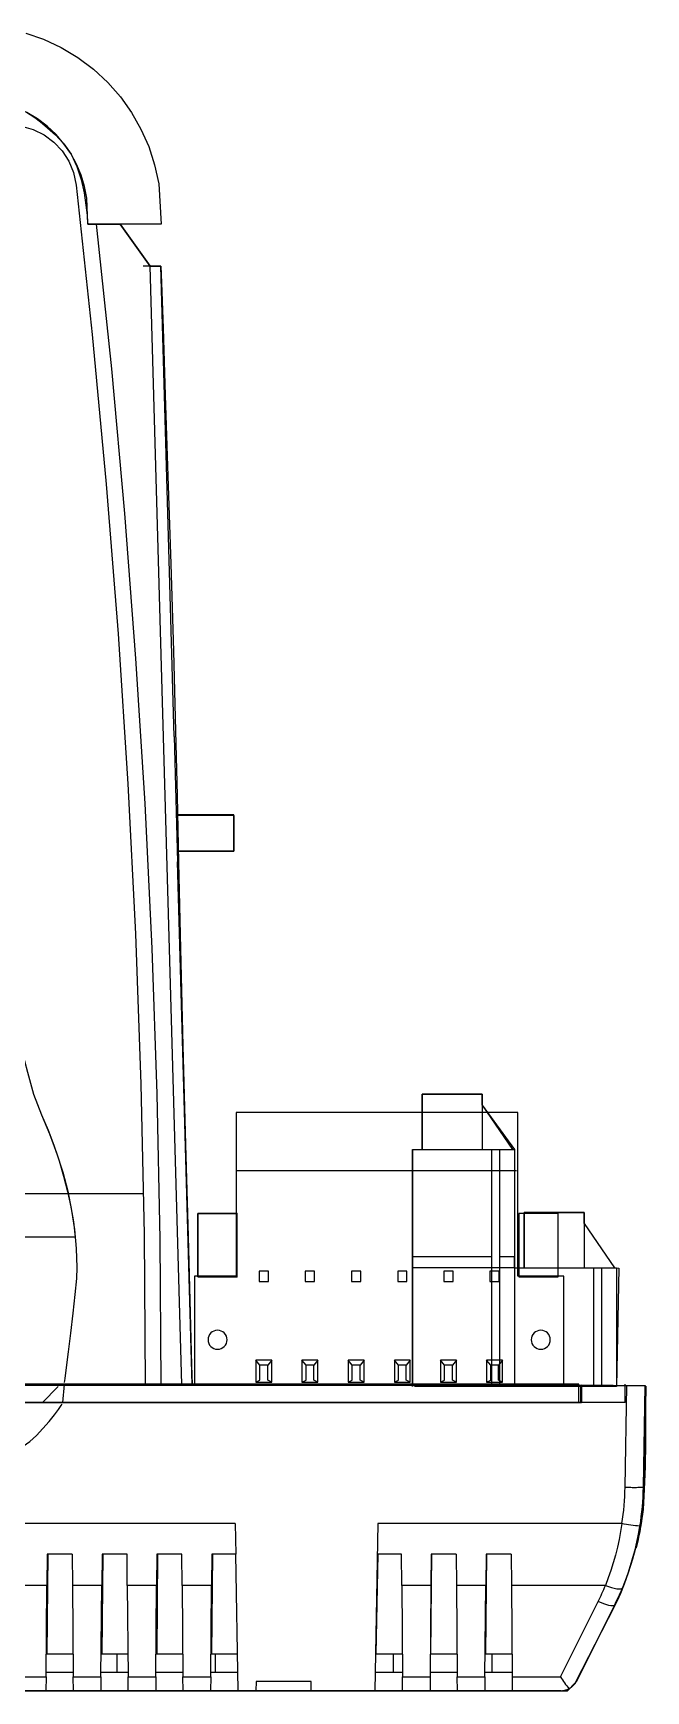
# Model space of a CAD drawing. Header units: metres. Extents: x 0 to 3575, y 0 to 842.
# Drawn here: x 2577.1 to 2639.4, y 583.6 to 752.1 of the extents above; entities that cross this region are included whole.
import ezdxf

# ---------------------------------------------------------------- set-up
doc = ezdxf.new("R2010")
doc.units = ezdxf.units.M
doc.layers.add('SCHEMATICS', color=7, linetype='Continuous')

msp = doc.modelspace()

# ---------------------------------------------------------------- linework, layer by layer
at = {"layer": 'SCHEMATICS', "color": 7}
for p, q in [((2576.36, 752.08), (2578.17, 751.46)), ((2576.36, 752.08), (2578.17, 751.46)), ((2578.17, 751.46), (2579.97, 750.62)), ((2578.17, 751.46), (2579.97, 750.62)), ((2579.97, 750.62), (2581.67, 749.6)), ((2579.97, 750.62), (2581.67, 749.6)), ((2581.67, 749.6), (2583.26, 748.41)), ((2581.67, 749.6), (2583.25, 748.41)), ((2583.25, 748.41), (2584.71, 747.07)), ((2583.26, 748.41), (2584.71, 747.07)), ((2584.71, 747.07), (2585.99, 745.61)), ((2584.71, 747.07), (2585.99, 745.61)), ((2585.99, 745.61), (2587.12, 744.03)), ((2585.99, 745.61), (2587.12, 744.03)), ((2577.56, 743.39), (2576.49, 744.03)), ((2577.56, 743.39), (2576.49, 744.03)), ((2578.55, 742.63), (2577.56, 743.39)), ((2578.55, 742.63), (2577.56, 743.39)), ((2587.12, 744.03), (2588.08, 742.34)), ((2587.12, 744.03), (2588.08, 742.34)), ((2579.46, 741.77), (2578.55, 742.63)), ((2579.46, 741.77), (2578.55, 742.63)), ((2580.25, 740.84), (2579.46, 741.77)), ((2580.25, 740.84), (2579.46, 741.77)), ((2588.08, 742.34), (2588.87, 740.56)), ((2588.08, 742.34), (2588.87, 740.56)), ((2580.94, 739.84), (2580.25, 740.84)), ((2580.94, 739.84), (2580.25, 740.84)), ((2581.52, 738.76), (2580.94, 739.84)), ((2581.52, 738.76), (2580.94, 739.84)), ((2588.87, 740.56), (2589.47, 738.7)), ((2588.87, 740.56), (2589.47, 738.7)), ((2581.99, 737.64), (2581.52, 738.76)), ((2581.99, 737.64), (2581.52, 738.76)), ((2589.47, 738.7), (2589.88, 736.78)), ((2589.47, 738.7), (2589.88, 736.78)), ((2581.48, 736.64), (2581.48, 736.64)), ((2582.34, 736.49), (2581.99, 737.64)), ((2582.34, 736.49), (2581.99, 737.64)), ((2582.56, 735.31), (2582.34, 736.49)), ((2582.56, 735.31), (2582.34, 736.49)), ((2589.88, 736.78), (2590.13, 732.66)), ((2589.88, 736.78), (2590.13, 732.66)), ((2582.67, 732.66), (2582.56, 735.31)), ((2582.67, 732.66), (2582.56, 735.31)), ((2590.13, 732.66), (2582.67, 732.66)), ((2582.67, 732.66), (2585.96, 732.66)), ((2590.13, 732.66), (2582.67, 732.66)), ((2585.96, 732.66), (2589.03, 728.41)), ((2589.03, 728.41), (2585.96, 732.66)), ((2589.03, 728.41), (2588.29, 728.41)), ((2589.03, 728.41), (2590.1, 728.41)), ((2592.22, 614.76), (2589.03, 728.41)), ((2590.1, 728.41), (2589.03, 728.41)), ((2591.44, 680.62), (2590.1, 728.41)), ((2591.44, 680.62), (2591.79, 667.87)), ((2595.41, 672.65), (2591.66, 672.65)), ((2597.53, 672.65), (2595.41, 672.65)), ((2597.53, 668.94), (2597.53, 672.65)), ((2595.41, 668.93), (2591.76, 668.93)), ((2597.53, 668.93), (2595.41, 668.93)), ((2593.28, 614.76), (2591.79, 667.87)), ((2616.66, 638.66), (2616.66, 644.27)), ((2616.66, 644.27), (2622.78, 644.27)), ((2616.66, 644.27), (2616.66, 638.66)), ((2622.78, 644.27), (2616.66, 644.27)), ((2622.78, 644.27), (2622.78, 643.15)), ((2622.78, 643.15), (2622.78, 644.27)), ((2626.38, 642.42), (2597.75, 642.42)), ((2597.75, 642.42), (2597.75, 625.76)), ((2622.78, 643.15), (2626.05, 638.66)), ((2622.78, 643.15), (2625.84, 638.66)), ((2622.78, 643.15), (2622.78, 638.66)), ((2626.38, 625.76), (2626.38, 642.42)), ((2615.68, 614.57), (2615.68, 638.66)), ((2615.68, 638.66), (2616.66, 638.66)), ((2615.68, 638.66), (2623.7, 638.66)), ((2615.68, 638.66), (2615.68, 627.74)), ((2623.7, 638.66), (2624.52, 638.66)), ((2623.7, 638.66), (2623.7, 626.62)), ((2624.52, 638.66), (2626.05, 638.66)), ((2624.52, 638.66), (2624.52, 626.62)), ((2626.05, 638.66), (2626.05, 626.62)), ((2626.05, 638.66), (2626.05, 627.74)), ((2626.27, 636.49), (2597.8, 636.49)), ((2588.33, 634.14), (2485.72, 634.14)), ((2593.86, 625.72), (2593.86, 632.14)), ((2593.86, 632.14), (2597.88, 632.14)), ((2630.49, 632.14), (2626.48, 632.14)), ((2627.03, 626.62), (2627.03, 632.23)), ((2627.03, 632.23), (2633.15, 632.23)), ((2627.03, 632.23), (2627.03, 626.62)), ((2633.15, 632.23), (2627.03, 632.23)), ((2630.49, 625.72), (2630.49, 632.14)), ((2633.15, 632.23), (2633.15, 631.11)), ((2633.15, 631.11), (2633.15, 632.23)), ((2633.15, 631.11), (2636.21, 626.62)), ((2633.15, 631.11), (2636.21, 626.62)), ((2633.15, 631.11), (2633.15, 626.62)), ((2581.39, 629.73), (2494.37, 629.73)), ((2615.68, 627.74), (2615.68, 626.62)), ((2623.7, 627.74), (2615.68, 627.74)), ((2626.05, 627.74), (2624.52, 627.74)), ((2626.05, 626.62), (2626.05, 627.74)), ((2597.75, 625.76), (2593.52, 625.76)), ((2593.52, 625.76), (2593.52, 614.8)), ((2597.88, 625.72), (2593.86, 625.72)), ((2615.68, 626.62), (2615.68, 614.57)), ((2623.7, 626.62), (2615.68, 626.62)), ((2623.7, 626.62), (2623.7, 614.57)), ((2624.52, 626.62), (2623.7, 626.62)), ((2624.52, 626.62), (2624.52, 614.57)), ((2626.05, 626.62), (2624.52, 626.62)), ((2626.05, 626.62), (2627.03, 626.62)), ((2626.05, 626.62), (2634.07, 626.62)), ((2626.05, 626.62), (2626.05, 614.57)), ((2631.08, 625.76), (2626.38, 625.76)), ((2626.48, 625.72), (2630.49, 625.72)), ((2631.08, 614.8), (2631.08, 625.76)), ((2634.07, 626.62), (2634.88, 626.62)), ((2634.07, 626.62), (2634.07, 614.57)), ((2634.88, 626.62), (2636.41, 626.62)), ((2634.88, 626.62), (2634.88, 614.57)), ((2636.21, 626.62), (2636.67, 626.6)), ((2636.41, 626.62), (2636.41, 614.57)), ((2636.67, 626.6), (2636.41, 614.57)), ((2600.16, 616.73), (2599.75, 617.25)), ((2600.16, 615.19), (2600.16, 616.73)), ((2600.97, 616.73), (2600.16, 616.73)), ((2601.37, 617.25), (2600.97, 616.73)), ((2600.97, 615.19), (2600.97, 616.73)), ((2604.86, 616.73), (2604.45, 617.25)), ((2604.86, 615.19), (2604.86, 616.73)), ((2605.65, 616.73), (2604.86, 616.73)), ((2606.06, 617.25), (2605.65, 616.73)), ((2605.65, 615.19), (2605.65, 616.73)), ((2609.55, 616.73), (2609.14, 617.25)), ((2609.55, 615.19), (2609.55, 616.73)), ((2610.35, 616.73), (2609.55, 616.73)), ((2610.76, 617.25), (2610.35, 616.73)), ((2610.35, 615.19), (2610.35, 616.73)), ((2614.25, 616.73), (2613.84, 617.25)), ((2614.25, 615.19), (2614.25, 616.73)), ((2615.05, 616.73), (2614.25, 616.73)), ((2615.45, 617.25), (2615.05, 616.73)), ((2615.05, 615.19), (2615.05, 616.73)), ((2618.93, 616.73), (2618.53, 617.25)), ((2618.93, 615.19), (2618.93, 616.73)), ((2619.74, 616.73), (2618.93, 616.73)), ((2620.15, 617.25), (2619.74, 616.73)), ((2619.74, 615.19), (2619.74, 616.73)), ((2623.63, 616.73), (2623.22, 617.25)), ((2623.63, 615.19), (2623.63, 616.73)), ((2624.44, 616.73), (2623.63, 616.73)), ((2624.84, 617.25), (2624.44, 616.73)), ((2624.44, 615.19), (2624.44, 616.73)), ((2599.75, 614.99), (2600.16, 615.19)), ((2601.37, 614.99), (2600.97, 615.19)), ((2604.45, 614.99), (2604.86, 615.19)), ((2606.06, 614.99), (2605.65, 615.19)), ((2609.14, 614.99), (2609.55, 615.19)), ((2610.76, 614.99), (2610.35, 615.19)), ((2613.84, 614.99), (2614.25, 615.19)), ((2615.45, 614.99), (2615.05, 615.19)), ((2618.53, 614.99), (2618.93, 615.19)), ((2620.15, 614.99), (2619.74, 615.19)), ((2623.22, 614.99), (2623.63, 615.19)), ((2624.84, 614.99), (2624.44, 615.19)), ((2633.21, 614.66), (2457.52, 614.66)), ((2593.28, 614.76), (2480.76, 614.76)), ((2547.64, 614.76), (2588.51, 614.76)), ((2578.04, 612.92), (2579.67, 614.55)), ((2580.13, 612.93), (2580.3, 614.76)), ((2588.51, 614.76), (2590.1, 614.76)), ((2590.1, 614.76), (2590.1, 614.77)), ((2590.1, 614.76), (2592.22, 614.76)), ((2636.41, 614.57), (2615.89, 614.56)), ((2632.8, 614.66), (2637.48, 614.66)), ((2632.8, 612.94), (2632.8, 614.62)), ((2632.85, 614.7), (2632.85, 612.91)), ((2639.34, 614.62), (2632.85, 614.7)), ((2637.29, 612.94), (2637.29, 614.8)), ((2637.29, 604.33), (2637.48, 614.62)), ((2637.48, 614.66), (2639.34, 614.66)), ((2639.15, 604.33), (2639.34, 614.62)), ((2639.4, 614.61), (2639.22, 604.33)), ((2639.41, 614.61), (2639.34, 614.62)), ((2639.4, 614.61), (2639.34, 614.62)), ((2457.58, 612.95), (2632.8, 612.94)), ((2632.85, 612.91), (2457.61, 612.91)), ((2632.18, 612.94), (2538.77, 612.94)), ((2633.29, 612.94), (2632.18, 612.94)), ((2637.29, 612.94), (2633.29, 612.94)), ((2639.15, 604.33), (2639.22, 604.33)), ((2639.19, 604.33), (2639.22, 604.33)), ((2639.22, 604.33), (2639.22, 604.33)), ((2597.66, 600.63), (2573.5, 600.63)), ((2597.66, 600.63), (2597.71, 597.53)), ((2612.17, 600.63), (2611.87, 583.64)), ((2636.97, 600.63), (2612.17, 600.63)), ((2638.36, 598.17), (2638.36, 598.17)), ((2638.37, 598.17), (2638.37, 598.17)), ((2638.37, 598.17), (2638.37, 598.17)), ((2638.37, 598.17), (2638.37, 598.17)), ((2638.38, 598.17), (2638.38, 598.17)), ((2638.38, 598.17), (2638.38, 598.17)), ((2638.38, 598.17), (2638.38, 598.17)), ((2638.38, 598.17), (2638.38, 598.17)), ((2638.38, 598.17), (2638.38, 598.17)), ((2638.38, 598.17), (2638.38, 598.17)), ((2638.4, 598.17), (2638.39, 598.17)), ((2638.39, 598.17), (2638.39, 598.17)), ((2638.39, 598.17), (2638.39, 598.17)), ((2638.39, 598.17), (2638.39, 598.17)), ((2638.39, 598.17), (2638.39, 598.17)), ((2638.41, 598.17), (2638.4, 598.17)), ((2638.4, 598.17), (2638.4, 598.17)), ((2638.4, 598.17), (2638.4, 598.17)), ((2638.4, 598.17), (2638.4, 598.17)), ((2638.4, 598.17), (2638.4, 598.17)), ((2638.41, 598.17), (2638.4, 598.17)), ((2638.41, 598.17), (2638.41, 598.17)), ((2638.41, 598.17), (2638.41, 598.17)), ((2638.41, 598.17), (2638.41, 598.17)), ((2638.42, 598.17), (2638.42, 598.17)), ((2638.42, 598.17), (2638.42, 598.17)), ((2638.42, 598.17), (2638.42, 598.17)), ((2638.42, 598.17), (2638.42, 598.17)), ((2578.54, 597.53), (2578.51, 594.35)), ((2578.61, 597.54), (2578.52, 587.37)), ((2581.09, 597.53), (2578.54, 597.53)), ((2581.09, 597.53), (2581.12, 594.35)), ((2584.12, 597.53), (2584.09, 594.35)), ((2584.19, 597.54), (2584.1, 587.36)), ((2586.66, 597.53), (2584.12, 597.53)), ((2586.69, 594.35), (2586.66, 597.53)), ((2589.69, 597.53), (2589.66, 594.35)), ((2589.77, 597.54), (2589.68, 587.36)), ((2592.24, 597.53), (2589.7, 597.53)), ((2592.27, 594.35), (2592.24, 597.53)), ((2595.27, 597.53), (2595.24, 594.35)), ((2595.34, 597.54), (2595.25, 587.37)), ((2597.72, 597.53), (2595.27, 597.53)), ((2597.96, 583.64), (2597.71, 597.53)), ((2612, 587.36), (2612.18, 597.54)), ((2614.56, 597.53), (2612.12, 597.53)), ((2614.59, 594.35), (2614.56, 597.53)), ((2617.59, 597.54), (2617.56, 594.35)), ((2617.56, 587.36), (2617.65, 597.54)), ((2620.13, 597.54), (2617.58, 597.54)), ((2620.13, 597.54), (2620.16, 594.35)), ((2623.16, 597.54), (2623.13, 594.35)), ((2623.14, 587.36), (2623.23, 597.54)), ((2625.71, 597.54), (2623.16, 597.54)), ((2625.71, 597.54), (2625.74, 594.35)), ((2578.51, 594.35), (2573.45, 594.35)), ((2578.43, 585.05), (2578.51, 594.35)), ((2581.12, 594.35), (2581.2, 585.05)), ((2584.09, 594.35), (2581.12, 594.35)), ((2584.01, 585.05), (2584.09, 594.35)), ((2589.67, 594.35), (2586.69, 594.35)), ((2586.69, 594.35), (2586.78, 585.05)), ((2589.59, 585.05), (2589.67, 594.35)), ((2595.24, 594.35), (2592.27, 594.35)), ((2592.27, 594.35), (2592.35, 585.05)), ((2595.17, 585.05), (2595.24, 594.35)), ((2617.56, 594.35), (2614.59, 594.35)), ((2614.59, 594.35), (2614.67, 585.05)), ((2617.56, 594.35), (2617.48, 585.05)), ((2620.16, 594.35), (2620.24, 585.05)), ((2623.13, 594.35), (2620.16, 594.35)), ((2623.05, 585.05), (2623.13, 594.35)), ((2625.74, 594.35), (2625.82, 585.05)), ((2635.3, 594.35), (2625.74, 594.35)), ((2635.3, 594.35), (2635.9, 594.14)), ((2635.9, 594.14), (2636.46, 594.01)), ((2636.46, 594.01), (2636.68, 593.99)), ((2636.68, 593.99), (2636.78, 593.99)), ((2636.78, 593.99), (2636.86, 593.99)), ((2636.86, 593.99), (2636.92, 594.01)), ((2636.92, 594.01), (2636.94, 594.02)), ((2636.94, 594.02), (2636.96, 594.03)), ((2636.96, 594.03), (2636.98, 594.04)), ((2636.98, 594.04), (2636.99, 594.05)), ((2636.99, 594.05), (2637, 594.06)), ((2637, 594.06), (2637.01, 594.07)), ((2637.01, 594.07), (2637.01, 594.08)), ((2637.01, 594.08), (2637.02, 594.08)), ((2630.72, 585.05), (2634.55, 592.72)), ((2632.27, 584.47), (2636.27, 592.34)), ((2636.22, 592.34), (2632.39, 584.67)), ((2635.12, 592.48), (2634.55, 592.72)), ((2635.64, 592.32), (2635.12, 592.48)), ((2635.86, 592.28), (2635.64, 592.32)), ((2636.02, 592.26), (2635.86, 592.28)), ((2636.09, 592.27), (2636.02, 592.26)), ((2636.12, 592.28), (2636.09, 592.27)), ((2636.14, 592.28), (2636.12, 592.28)), ((2636.17, 592.29), (2636.14, 592.28)), ((2636.18, 592.3), (2636.17, 592.29)), ((2636.2, 592.31), (2636.18, 592.3)), ((2636.21, 592.32), (2636.2, 592.31)), ((2636.21, 592.32), (2636.21, 592.32)), ((2636.22, 592.34), (2636.22, 592.34)), ((2636.23, 592.34), (2636.22, 592.34)), ((2636.22, 592.34), (2636.22, 592.34)), ((2636.23, 592.34), (2636.23, 592.34)), ((2636.24, 592.34), (2636.23, 592.34)), ((2636.23, 592.34), (2636.23, 592.34)), ((2636.23, 592.34), (2636.23, 592.34)), ((2636.24, 592.34), (2636.24, 592.34)), ((2636.24, 592.34), (2636.24, 592.34)), ((2636.25, 592.34), (2636.24, 592.34)), ((2636.24, 592.34), (2636.24, 592.34)), ((2636.24, 592.34), (2636.24, 592.34)), ((2636.25, 592.34), (2636.25, 592.34)), ((2636.25, 592.34), (2636.25, 592.34)), ((2636.25, 592.34), (2636.25, 592.34)), ((2636.25, 592.34), (2636.25, 592.34)), ((2636.25, 592.34), (2636.25, 592.34)), ((2636.26, 592.34), (2636.26, 592.34)), ((2636.26, 592.34), (2636.26, 592.34)), ((2636.26, 592.34), (2636.26, 592.34)), ((2636.26, 592.34), (2636.26, 592.34)), ((2636.27, 592.34), (2636.27, 592.34)), ((2636.27, 592.34), (2636.27, 592.34)), ((2636.28, 592.34), (2636.27, 592.34)), ((2636.28, 592.34), (2636.27, 592.34)), ((2636.27, 592.34), (2636.27, 592.34)), ((2636.27, 592.34), (2636.27, 592.34)), ((2636.28, 592.34), (2636.28, 592.34)), ((2636.29, 592.34), (2636.28, 592.34)), ((2636.29, 592.34), (2636.29, 592.34)), ((2581.18, 587.36), (2578.46, 587.36)), ((2585.64, 587.36), (2584.04, 587.36)), ((2585.64, 587.36), (2585.64, 585.5)), ((2586.76, 587.36), (2585.64, 587.36)), ((2592.34, 587.36), (2589.62, 587.36)), ((2595.62, 587.36), (2595.19, 587.36)), ((2595.63, 587.36), (2595.62, 587.37)), ((2595.63, 587.36), (2595.63, 585.5)), ((2595.63, 587.36), (2595.63, 587.36)), ((2597.9, 587.36), (2595.63, 587.36)), ((2613.75, 587.36), (2611.94, 587.36)), ((2614.64, 587.36), (2613.75, 587.36)), ((2613.75, 585.5), (2613.75, 587.36)), ((2620.22, 587.36), (2617.5, 587.36)), ((2623.75, 587.36), (2623.08, 587.36)), ((2623.75, 587.36), (2623.75, 585.5)), ((2625.8, 587.36), (2623.75, 587.36)), ((2573.37, 585.05), (2578.43, 585.05)), ((2578.43, 585.05), (2578.42, 583.64)), ((2581.2, 585.5), (2578.44, 585.5)), ((2581.2, 585.05), (2584.01, 585.05)), ((2581.21, 583.64), (2581.2, 585.05)), ((2584.01, 585.05), (2584, 583.64)), ((2586.77, 585.5), (2584.02, 585.5)), ((2586.78, 585.05), (2589.59, 585.05)), ((2586.79, 583.64), (2586.78, 585.05)), ((2589.59, 585.05), (2589.58, 583.64)), ((2592.35, 585.5), (2589.59, 585.5)), ((2592.35, 585.05), (2595.17, 585.05)), ((2592.37, 583.64), (2592.35, 585.05)), ((2595.17, 585.05), (2595.15, 583.64)), ((2595.62, 585.5), (2595.17, 585.5)), ((2597.93, 585.5), (2595.62, 585.5)), ((2599.79, 584.57), (2599.77, 583.64)), ((2599.79, 584.57), (2599.79, 584.57)), ((2605.38, 584.57), (2599.79, 584.57)), ((2604.64, 584.57), (2604.64, 584.57)), ((2604.64, 584.57), (2604.64, 584.57)), ((2605.38, 583.64), (2605.38, 584.57)), ((2613.75, 585.5), (2611.91, 585.5)), ((2614.66, 585.5), (2613.75, 585.5)), ((2614.67, 585.05), (2617.48, 585.05)), ((2614.68, 583.64), (2614.67, 585.05)), ((2617.48, 585.05), (2617.47, 583.64)), ((2620.24, 585.5), (2617.48, 585.5)), ((2620.25, 583.64), (2620.24, 585.05)), ((2620.24, 585.05), (2623.06, 585.05)), ((2623.05, 585.05), (2623.04, 583.64)), ((2625.81, 585.5), (2623.06, 585.5)), ((2625.82, 585.05), (2625.83, 583.65)), ((2625.82, 585.05), (2630.72, 585.05)), ((2632.39, 584.67), (2632.4, 584.67)), ((2632.39, 584.67), (2632.39, 584.67)), ((2632.4, 584.67), (2632.4, 584.67)), ((2632.4, 584.67), (2632.4, 584.67)), ((2632.4, 584.67), (2632.41, 584.67)), ((2632.4, 584.67), (2632.4, 584.67)), ((2632.4, 584.67), (2632.4, 584.67)), ((2632.4, 584.67), (2632.41, 584.67)), ((2632.41, 584.67), (2632.41, 584.67)), ((2632.41, 584.67), (2632.42, 584.67)), ((2632.41, 584.67), (2632.41, 584.67)), ((2632.41, 584.67), (2632.42, 584.67)), ((2632.42, 584.67), (2632.42, 584.67)), ((2632.42, 584.67), (2632.42, 584.67)), ((2632.42, 584.67), (2632.42, 584.67)), ((2632.42, 584.67), (2632.42, 584.67)), ((2632.43, 584.67), (2632.43, 584.67)), ((2632.43, 584.67), (2632.43, 584.67)), ((2632.43, 584.67), (2632.43, 584.67)), ((2632.43, 584.67), (2632.43, 584.67)), ((2632.43, 584.67), (2632.43, 584.67)), ((2632.44, 584.67), (2632.44, 584.67)), ((2632.44, 584.67), (2632.44, 584.67)), ((2632.44, 584.67), (2632.45, 584.67)), ((2632.44, 584.67), (2632.44, 584.67)), ((2632.44, 584.67), (2632.44, 584.67)), ((2632.44, 584.67), (2632.45, 584.67)), ((2632.45, 584.67), (2632.45, 584.67)), ((2632.45, 584.67), (2632.45, 584.67)), ((2632.45, 584.67), (2632.46, 584.67)), ((2568.51, 583.64), (2631.43, 583.64)), ((2578.42, 583.64), (2573.36, 583.64)), ((2581.21, 583.64), (2578.42, 583.64)), ((2584, 583.64), (2581.21, 583.64)), ((2586.79, 583.64), (2584, 583.64)), ((2589.58, 583.64), (2586.79, 583.64)), ((2592.37, 583.64), (2589.58, 583.64)), ((2595.15, 583.64), (2592.37, 583.64)), ((2597.96, 583.64), (2595.15, 583.64)), ((2597.96, 583.64), (2597.96, 583.64)), ((2599.77, 583.64), (2597.96, 583.64)), ((2597.96, 583.64), (2597.96, 583.64)), ((2598.02, 583.64), (2598.03, 583.64)), ((2598.03, 583.64), (2598.03, 583.64)), ((2599.77, 583.64), (2599.77, 583.64)), ((2599.77, 583.64), (2599.77, 583.64)), ((2599.77, 583.64), (2599.77, 583.64)), ((2605.38, 583.64), (2599.77, 583.64)), ((2599.91, 583.64), (2599.9, 583.64)), ((2599.9, 583.64), (2599.9, 583.64)), ((2605.38, 583.64), (2605.38, 583.64)), ((2611.87, 583.64), (2605.38, 583.64)), ((2605.38, 583.64), (2605.38, 583.64)), ((2605.45, 583.64), (2605.45, 583.64)), ((2605.45, 583.64), (2605.45, 583.64)), ((2610.09, 583.64), (2610.1, 583.64)), ((2610.09, 583.64), (2610.09, 583.64)), ((2610.37, 583.64), (2610.38, 583.64)), ((2610.37, 583.64), (2610.38, 583.64)), ((2611.87, 583.64), (2611.87, 583.64)), ((2611.87, 583.64), (2611.87, 583.64)), ((2611.87, 583.64), (2611.87, 583.64)), ((2614.68, 583.64), (2611.88, 583.64)), ((2611.94, 583.64), (2611.94, 583.64)), ((2611.94, 583.64), (2611.94, 583.64)), ((2617.47, 583.65), (2614.68, 583.65)), ((2620.25, 583.64), (2617.47, 583.64)), ((2623.04, 583.65), (2620.25, 583.65)), ((2625.83, 583.64), (2623.04, 583.64)), ((2630.72, 583.64), (2625.83, 583.64)), ((2630.73, 583.64), (2630.72, 583.64)), ((2630.74, 583.64), (2630.73, 583.64)), ((2630.73, 583.64), (2630.73, 583.64)), ((2630.73, 583.64), (2630.73, 583.64)), ((2630.74, 583.64), (2630.73, 583.64)), ((2630.73, 583.64), (2630.73, 583.64)), ((2630.74, 583.64), (2630.73, 583.64)), ((2630.75, 583.64), (2630.74, 583.64)), ((2630.74, 583.64), (2630.74, 583.64)), ((2630.74, 583.64), (2630.74, 583.64)), ((2630.74, 583.64), (2630.74, 583.64)), ((2630.74, 583.64), (2630.74, 583.64)), ((2630.76, 583.64), (2630.75, 583.64)), ((2630.75, 583.64), (2630.75, 583.64)), ((2630.75, 583.64), (2630.75, 583.64)), ((2630.75, 583.64), (2630.75, 583.64)), ((2630.75, 583.64), (2630.75, 583.64)), ((2630.75, 583.64), (2630.75, 583.64)), ((2630.75, 583.64), (2630.75, 583.64)), ((2630.76, 583.64), (2630.75, 583.64)), ((2630.75, 583.64), (2630.75, 583.64)), ((2630.75, 583.64), (2630.75, 583.64)), ((2630.75, 583.64), (2630.75, 583.64)), ((2630.77, 583.64), (2630.76, 583.64)), ((2630.76, 583.64), (2630.76, 583.64)), ((2630.76, 583.64), (2630.76, 583.64)), ((2630.76, 583.64), (2630.76, 583.64)), ((2630.76, 583.64), (2630.76, 583.64)), ((2630.77, 583.64), (2630.76, 583.64)), ((2630.76, 583.64), (2630.76, 583.64)), ((2630.76, 583.64), (2630.76, 583.64)), ((2630.76, 583.64), (2630.76, 583.64)), ((2630.77, 583.64), (2630.76, 583.64)), ((2630.78, 583.64), (2630.77, 583.64)), ((2630.77, 583.64), (2630.77, 583.64)), ((2630.77, 583.64), (2630.77, 583.64)), ((2630.77, 583.64), (2630.77, 583.64)), ((2630.77, 583.64), (2630.77, 583.64)), ((2630.77, 583.64), (2630.77, 583.64)), ((2630.78, 583.64), (2630.77, 583.64)), ((2630.77, 583.64), (2630.77, 583.64)), ((2630.79, 583.64), (2630.78, 583.64)), ((2630.78, 583.64), (2630.78, 583.64)), ((2630.78, 583.64), (2630.78, 583.64)), ((2630.78, 583.64), (2630.78, 583.64)), ((2630.78, 583.64), (2630.78, 583.64)), ((2630.78, 583.64), (2630.78, 583.64)), ((2630.79, 583.64), (2630.78, 583.64)), ((2630.78, 583.64), (2630.78, 583.64)), ((2630.78, 583.64), (2630.78, 583.64)), ((2630.78, 583.64), (2630.78, 583.64)), ((2631.43, 583.64), (2632.27, 584.47))]:
    msp.add_line(p, q, dxfattribs=at)
for points in [[(2576.14, 744.21), (2576.22, 744.17), (2576.44, 744.05), (2576.8, 743.83), (2577.29, 743.51), (2577.88, 743.06), (2578.58, 742.47), (2579.38, 741.74), (2580.25, 740.84)], [(2574.64, 742.75), (2575.92, 742.63), (2577.12, 742.29), (2578.23, 741.74), (2579.22, 741), (2580.06, 740.11), (2580.73, 739.07), (2581.21, 737.91), (2581.48, 736.64)], [(2580.25, 740.84), (2580.99, 739.8), (2581.57, 738.55), (2581.99, 737.2), (2582.3, 735.85), (2582.49, 734.62), (2582.6, 733.6), (2582.65, 732.92), (2582.67, 732.66)], [(2581.48, 736.64), (2583.13, 721.46), (2584.55, 706.26), (2585.76, 691.04), (2586.75, 675.81), (2587.52, 660.56), (2588.07, 645.3), (2588.4, 630.04), (2588.51, 614.76)], [(2583.53, 732.67), (2585.07, 717.98), (2586.4, 703.27), (2587.53, 688.54), (2588.46, 673.81), (2589.17, 659.06), (2589.69, 644.3), (2590, 629.54), (2590.1, 614.76)], [(2590.1, 728.41), (2590.16, 726.71), (2590.32, 722.1), (2590.55, 715.31), (2590.82, 707.08), (2591.11, 698.17), (2591.38, 689.29), (2591.6, 681.2), (2591.75, 674.63)], [(2591.75, 674.63), (2591.89, 667.81), (2592.1, 659.03), (2592.35, 649.18), (2592.62, 639.14), (2592.87, 629.8), (2593.08, 622.03), (2593.23, 616.73), (2593.28, 614.76)], [(2591.75, 668.99), (2597.55, 668.99), (2597.55, 672.6), (2591.75, 672.6), (2591.75, 668.99)], [(2568.51, 658.21), (2571.01, 656.88), (2572.87, 655.19), (2574.22, 653.23), (2575.19, 651.08), (2575.92, 648.81), (2576.53, 646.52), (2577.17, 644.27), (2577.96, 642.16)], [(2568.51, 658.21), (2571.01, 656.88), (2572.87, 655.19), (2574.22, 653.23), (2575.19, 651.08), (2575.92, 648.81), (2576.53, 646.52), (2577.17, 644.27), (2577.96, 642.16)], [(2577.96, 642.16), (2578.78, 640.23), (2579.5, 638.3), (2580.12, 636.35), (2580.63, 634.4), (2581.03, 632.45), (2581.32, 630.51), (2581.5, 628.58), (2581.56, 626.66)], [(2577.96, 642.16), (2578.63, 640.62), (2579.22, 639.07), (2579.76, 637.51), (2580.22, 635.95), (2580.62, 634.39), (2580.95, 632.83), (2581.21, 631.28), (2581.39, 629.73)], [(2593.86, 625.72), (2597.87, 625.72), (2597.87, 632.14), (2593.86, 632.14), (2593.86, 625.72)], [(2626.48, 625.72), (2630.49, 625.72), (2630.49, 632.14), (2626.48, 632.14), (2626.48, 625.72)], [(2581.56, 626.66), (2581.51, 625.53), (2581.36, 623.91), (2581.16, 622), (2580.92, 619.99), (2580.69, 618.09), (2580.48, 616.49), (2580.33, 615.38), (2580.28, 614.97)], [(2601.03, 626.29), (2600.09, 626.29), (2600.09, 625.22), (2601.03, 625.22), (2601.03, 626.29)], [(2605.73, 626.29), (2604.78, 626.29), (2604.78, 625.22), (2605.73, 625.22), (2605.73, 626.29)], [(2610.42, 626.29), (2609.48, 626.29), (2609.48, 625.22), (2610.42, 625.22), (2610.42, 626.29)], [(2615.11, 626.29), (2614.18, 626.29), (2614.18, 625.22), (2615.11, 625.22), (2615.11, 626.29)], [(2619.81, 626.29), (2618.87, 626.29), (2618.87, 625.22), (2619.81, 625.22), (2619.81, 626.29)], [(2624.5, 626.29), (2623.56, 626.29), (2623.56, 625.22), (2624.5, 625.22), (2624.5, 626.29)], [(2595.87, 620.28), (2595.67, 620.26), (2595.49, 620.2), (2595.33, 620.12), (2595.18, 620), (2595.06, 619.85), (2594.98, 619.69), (2594.92, 619.51), (2594.9, 619.31)], [(2596.84, 619.31), (2596.82, 619.51), (2596.76, 619.69), (2596.67, 619.85), (2596.55, 620), (2596.41, 620.12), (2596.24, 620.2), (2596.06, 620.26), (2595.87, 620.28)], [(2628.73, 620.28), (2628.53, 620.26), (2628.35, 620.2), (2628.18, 620.12), (2628.04, 620), (2627.92, 619.85), (2627.83, 619.69), (2627.77, 619.51), (2627.75, 619.31)], [(2629.69, 619.31), (2629.67, 619.51), (2629.62, 619.69), (2629.53, 619.85), (2629.41, 620), (2629.27, 620.12), (2629.1, 620.2), (2628.92, 620.26), (2628.73, 620.28)], [(2594.9, 619.31), (2594.92, 619.12), (2594.98, 618.94), (2595.06, 618.77), (2595.18, 618.63), (2595.33, 618.51), (2595.49, 618.42), (2595.67, 618.36), (2595.87, 618.34)], [(2595.87, 618.34), (2596.06, 618.36), (2596.24, 618.42), (2596.41, 618.51), (2596.55, 618.63), (2596.67, 618.77), (2596.76, 618.94), (2596.82, 619.12), (2596.84, 619.31)], [(2627.75, 619.31), (2627.77, 619.12), (2627.83, 618.94), (2627.92, 618.77), (2628.04, 618.63), (2628.18, 618.51), (2628.35, 618.42), (2628.53, 618.36), (2628.73, 618.34)], [(2628.73, 618.34), (2628.92, 618.36), (2629.1, 618.42), (2629.27, 618.51), (2629.41, 618.63), (2629.53, 618.77), (2629.62, 618.94), (2629.67, 619.12), (2629.69, 619.31)], [(2601.37, 617.25), (2599.75, 617.25), (2599.75, 614.99), (2601.37, 614.99), (2601.37, 617.25)], [(2606.06, 617.25), (2604.45, 617.25), (2604.45, 614.99), (2606.06, 614.99), (2606.06, 617.25)], [(2610.76, 617.25), (2609.14, 617.25), (2609.14, 614.99), (2610.76, 614.99), (2610.76, 617.25)], [(2615.45, 617.25), (2613.84, 617.25), (2613.84, 614.99), (2615.45, 614.99), (2615.45, 617.25)], [(2620.15, 617.25), (2618.53, 617.25), (2618.53, 614.99), (2620.15, 614.99), (2620.15, 617.25)], [(2624.84, 617.25), (2623.22, 617.25), (2623.22, 614.99), (2624.84, 614.99), (2624.84, 617.25)], [(2457.68, 612.97), (2632.6, 612.97), (2632.6, 614.8), (2457.68, 614.8), (2457.68, 612.97)], [(2592.22, 614.76), (2592.29, 614.77), (2592.35, 614.77), (2592.42, 614.77), (2592.48, 614.77), (2592.55, 614.77), (2592.62, 614.77), (2592.68, 614.77), (2592.75, 614.77)], [(2592.75, 614.77), (2592.82, 614.77), (2592.88, 614.77), (2592.95, 614.77), (2593.02, 614.77), (2593.08, 614.77), (2593.15, 614.77), (2593.22, 614.77), (2593.28, 614.76)], [(2638.93, 600.45), (2639.15, 602.05), (2639.28, 604.11), (2639.36, 606.44), (2639.39, 608.82), (2639.39, 611.04), (2639.37, 612.89), (2639.35, 614.15), (2639.34, 614.62)], [(2576.12, 608.51), (2576.78, 608.97), (2577.46, 609.58), (2578.12, 610.28), (2578.74, 611.01), (2579.28, 611.68), (2579.7, 612.24), (2579.98, 612.63), (2580.08, 612.78)], [(2636.96, 600.63), (2637.03, 601.09), (2637.1, 601.55), (2637.15, 602.01), (2637.2, 602.47), (2637.23, 602.94), (2637.26, 603.4), (2637.28, 603.87), (2637.29, 604.33)], [(2637.29, 604.33), (2637.41, 604.33), (2637.53, 604.32), (2637.65, 604.32), (2637.76, 604.32), (2637.88, 604.32), (2638, 604.31), (2638.11, 604.31), (2638.23, 604.31)], [(2638.23, 604.31), (2638.34, 604.31), (2638.46, 604.31), (2638.58, 604.32), (2638.69, 604.32), (2638.81, 604.32), (2638.92, 604.32), (2639.04, 604.33), (2639.15, 604.33)], [(2638.8, 600.36), (2638.88, 600.86), (2638.94, 601.35), (2639, 601.84), (2639.05, 602.34), (2639.09, 602.84), (2639.12, 603.33), (2639.14, 603.83), (2639.15, 604.33)], [(2639.22, 604.33), (2639.21, 603.83), (2639.19, 603.33), (2639.16, 602.83), (2639.12, 602.34), (2639.07, 601.84), (2639.01, 601.34), (2638.95, 600.85), (2638.87, 600.36)], [(2636.97, 600.63), (2636.84, 599.82), (2636.68, 599.03), (2636.51, 598.23), (2636.31, 597.44), (2636.09, 596.66), (2635.85, 595.88), (2635.58, 595.11), (2635.3, 594.35)], [(2636.27, 592.34), (2636.34, 592.48), (2636.54, 592.89), (2636.85, 593.57), (2637.23, 594.5), (2637.65, 595.66), (2638.09, 597.05), (2638.53, 598.65), (2638.93, 600.45)], [(2638.8, 600.36), (2638.57, 600.39), (2638.34, 600.42), (2638.11, 600.45), (2637.88, 600.48), (2637.65, 600.51), (2637.43, 600.55), (2637.2, 600.59), (2636.97, 600.63)], [(2637.02, 594.08), (2637.32, 594.85), (2637.6, 595.61), (2637.86, 596.39), (2638.09, 597.17), (2638.31, 597.96), (2638.5, 598.76), (2638.66, 599.56), (2638.8, 600.37)], [(2638.87, 600.36), (2638.83, 600.08), (2638.78, 599.81), (2638.73, 599.53), (2638.67, 599.26), (2638.62, 598.98), (2638.56, 598.71), (2638.49, 598.44), (2638.43, 598.16)], [(2634.56, 592.72), (2634.66, 592.92), (2634.75, 593.12), (2634.85, 593.33), (2634.94, 593.53), (2635.03, 593.73), (2635.12, 593.94), (2635.21, 594.14), (2635.3, 594.35)], [(2636.22, 592.34), (2636.32, 592.55), (2636.43, 592.77), (2636.53, 592.98), (2636.63, 593.2), (2636.73, 593.41), (2636.82, 593.63), (2636.92, 593.85), (2637.01, 594.07)], [(2630.72, 585.05), (2630.82, 584.9), (2630.92, 584.74), (2631.03, 584.59), (2631.14, 584.44), (2631.25, 584.29), (2631.36, 584.15), (2631.47, 584), (2631.59, 583.86)], [(2631.59, 583.86), (2631.72, 583.93), (2631.84, 584.01), (2631.95, 584.1), (2632.06, 584.2), (2632.15, 584.31), (2632.24, 584.42), (2632.32, 584.54), (2632.39, 584.67)], [(2630.72, 583.64), (2630.73, 583.64), (2630.73, 583.64), (2630.73, 583.64), (2630.73, 583.64), (2630.73, 583.64), (2630.73, 583.64), (2630.74, 583.64), (2630.74, 583.64)], [(2630.74, 583.64), (2630.85, 583.65), (2630.96, 583.66), (2631.07, 583.67), (2631.17, 583.7), (2631.28, 583.73), (2631.39, 583.77), (2631.49, 583.81), (2631.59, 583.86)]]:
    msp.add_lwpolyline(points, dxfattribs=at)

doc.saveas('drawing.dxf')
